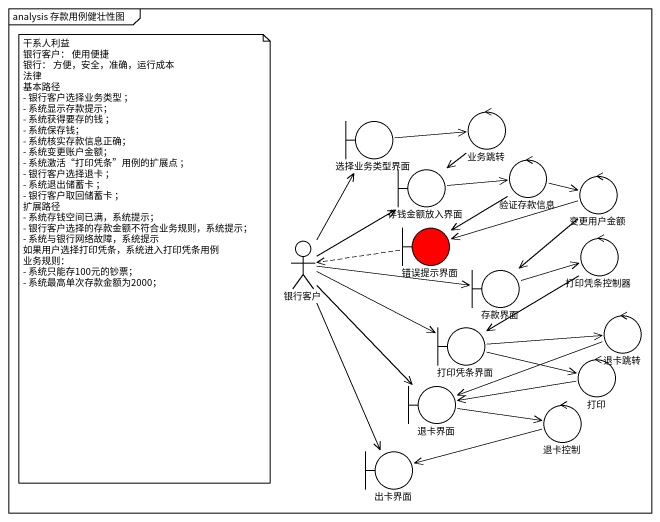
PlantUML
@startuml
mainframe analysis 存款用例健壮性图
boundary 选择业务类型界面
control 业务跳转
boundary 存钱金额放入界面
control 验证存款信息
control 变更用户金额
actor 银行客户
boundary 错误提示界面 #FF0000
control 打印凭条控制器
boundary 存款界面
boundary 打印凭条界面
control 退卡跳转
control 打印
boundary 退卡界面
control 退卡控制
boundary 出卡界面
选择业务类型界面 -right-> 业务跳转
业务跳转 --> 存钱金额放入界面
存钱金额放入界面 -right-> 验证存款信息
验证存款信息 -right-> 变更用户金额
验证存款信息 --> 错误提示界面
变更用户金额 -left-> 错误提示界面
变更用户金额 --> 存款界面
银行客户 -up-> 选择业务类型界面
银行客户 -up-> 存钱金额放入界面
银行客户 -right-> 存款界面
银行客户 -right-> 打印凭条界面
银行客户 --> 退卡界面
银行客户 --> 出卡界面
错误提示界面 .left.> 银行客户
打印凭条控制器 --> 打印凭条界面
存款界面 -right-> 打印凭条控制器
打印凭条界面 -right-> 退卡跳转
打印凭条界面 -right-> 打印
退卡跳转 -left-> 退卡界面
打印 -left-> 退卡界面
退卡界面 -right-> 退卡控制
退卡控制 -left-> 出卡界面
note as N1
  干系人利益
  银行客户： 使用便捷
  银行： 方便，安全，准确，运行成本
  法律
  基本路径
  - 银行客户选择业务类型 ；
  - 系统显示存款提示；
  - 系统获得要存的钱 ；
  - 系统保存钱；
  - 系统核实存款信息正确；
  - 系统变更账户金额；
  - 系统激活“打印凭条”用例的扩展点 ；
  - 银行客户选择退卡 ；
  - 系统退出储蓄卡 ；
  - 银行客户取回储蓄卡 ；
  扩展路径
  - 系统存钱空间已满，系统提示；
  - 银行客户选择的存款金额不符合业务规则，系统提示；
  - 系统与银行网络故障，系统提示
  如果用户选择打印凭条，系统进入打印凭条用例
  业务规则：
  - 系统只能存100元的钞票；
  - 系统最高单次存款金额为2000；
end note
@enduml
